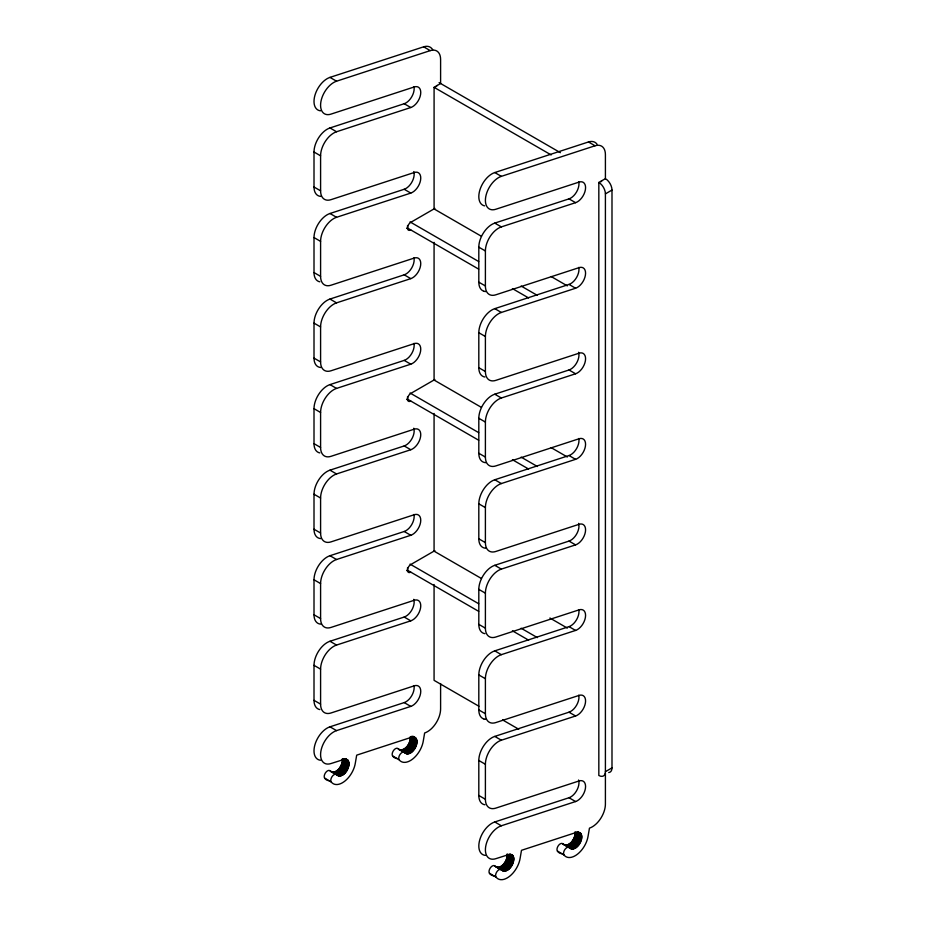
<?xml version="1.0" encoding="UTF-8"?>
<svg xmlns="http://www.w3.org/2000/svg" width="926" height="926" viewBox="0 0 926 926"><rect width="100%" height="100%" fill="white"/><g stroke="black" fill="none" stroke-linecap="round" stroke-linejoin="round"><path stroke-width="1.39" d="M407.544 570.277L407.544 567.742M407.544 399.164L407.544 396.641M407.544 228.062L407.544 225.527M434.074 584.503L434.074 680.355L478.916 706.237M605.419 178.66L598.833 182.457L598.833 775.479A9.306 5.371 59.9 0 0 605.419 771.671L611.993 767.874L611.993 190.061A9.306 5.371 60 0 0 605.419 178.66L605.407 154.642A18.613 10.753 -60 0 0 595.048 145.776L588.461 141.967L494.773 172.549A18.613 10.753 -60 0 0 479.865 190.05A18.613 10.753 -60 0 0 484.645 205.873M605.407 771.671L605.407 193.858A9.306 5.371 60 0 0 598.833 182.457M339.09 776.046L330.246 771.069C336.659 775.166 343.222 764.795 342.342 758.799L348.917 762.607C349.866 768.58 342.967 779.437 336.601 774.587A4.642 2.674 -60 0 0 333.534 775.039L332.712 775.803A4.642 2.674 -60 0 0 331.08 781.764L331.311 782.053A18.613 10.753 -60 0 0 339.101 784.195L340.722 783.627A18.613 10.753 -60 0 0 355.341 763.024L356.684 755.153L412.197 737.038C423.356 737.49 412.464 759.135 404.569 752.41A4.642 2.674 -60 0 0 400.298 754.077A4.642 2.674 -60 0 0 399.048 759.586L399.245 759.922A18.613 10.753 -60 0 0 412.799 758.938A18.613 10.753 -60 0 0 423.309 740.835L424.64 732.975A18.613 10.753 -60 0 0 440.602 708.911L440.602 683.562M399.789 749.933C406.317 750.396 410.774 742.49 410.299 736.621L416.885 740.43M496.128 877.2L489.31 873.114A4.642 2.674 -60 0 1 490.93 867.153L491.752 866.389A4.642 2.674 -60 0 1 494.831 865.937C501.186 870.787 508.096 859.93 507.147 853.946L513.722 857.754C514.671 863.726 507.772 874.584 501.406 869.745A4.642 2.674 -60 0 0 498.338 870.185L497.517 870.949A4.642 2.674 -60 0 0 495.896 876.91L496.128 877.2A18.613 10.753 -60 0 0 503.906 879.353L505.527 878.774A18.613 10.753 -60 0 0 520.146 858.17L521.488 850.311L577.002 832.196C588.16 832.636 577.268 854.281 569.374 847.568A4.642 2.674 -60 0 0 565.103 849.223A4.642 2.674 -60 0 0 563.853 854.733L564.05 855.068A18.613 10.753 -60 0 0 577.616 854.085A18.613 10.753 -60 0 0 588.114 835.993L589.457 828.133A18.613 10.753 -60 0 0 605.407 804.057L605.407 773.083M571.863 849.026L563.008 844.049C569.432 848.135 575.995 837.764 575.104 831.768L581.69 835.576M331.311 782.053L324.505 777.956A4.642 2.674 -60 0 1 326.126 772.006L326.947 771.242A4.642 2.674 -60 0 1 330.015 770.791L330.246 771.069M399.28 759.876L392.462 755.778A4.642 2.674 -60 0 1 393.712 750.28A4.642 2.674 -60 0 1 397.983 748.613L399.164 749.666M398.203 748.891L407.058 753.868M495.051 866.227L503.906 871.204M564.084 855.022L557.278 850.925A4.642 2.674 -60 0 1 558.517 845.426A4.642 2.674 -60 0 1 562.788 843.76L563.008 844.049M481.404 236.269L434.086 208.94L434.086 87.345L440.602 83.514L440.602 59.484A18.613 10.753 -60 0 0 430.243 50.617L423.657 46.821L329.969 77.39A18.613 10.753 -60 0 0 314.898 95.436A18.613 10.753 -60 0 0 320.535 110.819M434.896 208.408L410.785 222.333A4.653 2.685 -60 0 0 407.486 228.028A4.653 2.685 -60 0 1 406.641 228.398M605.407 193.858L611.993 190.061M434.896 379.51L410.785 393.434A4.653 2.685 -60 0 0 407.486 399.141A4.653 2.685 -60 0 1 406.641 399.5M434.896 550.623L410.785 564.547A4.653 2.685 -60 0 0 407.486 570.242A4.653 2.685 -60 0 1 406.641 570.601M348.917 762.607L347.609 759.899L345.016 759.088L330.952 763.556A18.613 10.753 -60 0 1 320.882 751.287A18.613 10.753 -60 0 1 336.543 730.614L410.785 706.399A11.633 6.713 -60 0 0 420.566 693.481A11.633 6.713 -60 0 0 414.281 685.807L330.952 712.997A18.613 10.753 -60 0 1 320.593 704.13L320.593 669.128A18.613 10.753 -60 0 1 336.543 645.063L410.785 620.837A11.633 6.713 -60 0 0 420.566 607.931A11.633 6.713 -60 0 0 414.281 600.256L330.952 627.446A18.613 10.753 -60 0 1 320.593 618.58L320.593 583.577A18.613 10.753 -60 0 1 336.543 559.512L410.785 535.286A11.633 6.713 -60 0 0 420.566 522.368A11.633 6.713 -60 0 0 414.281 514.706L330.952 541.895A18.613 10.753 -60 0 1 320.593 533.029L320.593 498.026A18.613 10.753 -60 0 1 336.543 473.962L410.785 449.735A11.633 6.713 -60 0 0 420.566 436.817A11.633 6.713 -60 0 0 414.281 429.155L330.952 456.344A18.613 10.753 -60 0 1 320.593 447.478L320.593 412.475A18.613 10.753 -60 0 1 336.543 388.411L410.785 364.184A11.633 6.713 -60 0 0 420.566 351.267A11.633 6.713 -60 0 0 414.281 343.604L330.952 370.794A18.613 10.753 -60 0 1 320.593 361.916L320.593 326.924A18.613 10.753 -60 0 1 336.543 302.86L410.785 278.633A11.633 6.713 -60 0 0 420.566 265.716A11.633 6.713 -60 0 0 414.281 258.041L330.952 285.231A18.613 10.753 -60 0 1 320.593 276.365L320.593 241.373A18.613 10.753 -60 0 1 336.543 217.297L410.785 193.083A11.633 6.713 -60 0 0 420.566 180.165A11.633 6.713 -60 0 0 414.281 172.491L330.952 199.68A18.613 10.753 -60 0 1 320.593 190.814L320.593 155.811A18.613 10.753 -60 0 1 336.543 131.747L410.785 107.52A11.633 6.713 -60 0 0 420.566 94.614A11.633 6.713 -60 0 0 414.281 86.94L330.952 114.129A18.613 10.753 -60 0 1 320.882 101.86A18.613 10.753 -60 0 1 336.543 81.199L430.243 50.617M320.709 196.393A18.613 10.753 -60 0 1 314.007 187.017L314.007 152.014A18.613 10.753 -60 0 1 329.969 127.95L404.199 103.724A11.633 6.713 -60 0 0 413.968 86.708M319.806 281.817A18.613 10.753 -60 0 1 314.007 272.568L314.007 237.565A18.613 10.753 -60 0 1 329.969 213.501L404.199 189.274A11.633 6.713 -60 0 0 413.783 171.565M513.722 857.754L512.414 855.045L509.821 854.235L495.757 858.703A18.613 10.753 -60 0 1 485.699 846.433A18.613 10.753 -60 0 1 501.36 825.772L575.59 801.546A11.633 6.713 -60 0 0 585.382 788.628A11.633 6.713 -60 0 0 579.086 780.954L495.757 808.143A18.613 10.753 -60 0 1 485.398 799.277L485.398 764.286A18.613 10.753 -60 0 1 501.36 740.21L575.59 715.995A11.633 6.713 -60 0 0 585.382 703.077A11.633 6.713 -60 0 0 579.086 695.403L495.757 722.593A18.613 10.753 -60 0 1 485.398 713.726L485.398 678.723A18.613 10.753 -60 0 1 501.36 654.659L575.59 630.432A11.633 6.713 -60 0 0 585.382 617.526A11.633 6.713 -60 0 0 579.086 609.852L495.757 637.042A18.613 10.753 -60 0 1 485.398 628.175L485.398 593.172A18.613 10.753 -60 0 1 501.36 569.108L575.59 544.882A11.633 6.713 -60 0 0 585.382 531.964A11.633 6.713 -60 0 0 579.086 524.301L495.757 551.491A18.613 10.753 -60 0 1 485.398 542.624L485.398 507.622A18.613 10.753 -60 0 1 501.36 483.557L575.59 459.331A11.633 6.713 -60 0 0 585.382 446.413A11.633 6.713 -60 0 0 579.086 438.75L495.757 465.94A18.613 10.753 -60 0 1 485.398 457.074L485.398 422.071A18.613 10.753 -60 0 1 501.36 398.006L575.59 373.78A11.633 6.713 -60 0 0 585.382 360.862A11.633 6.713 -60 0 0 579.086 353.188L495.757 380.389A18.613 10.753 -60 0 1 485.398 371.511L485.398 336.52A18.613 10.753 -60 0 1 501.36 312.456L575.59 288.229A11.633 6.713 -60 0 0 585.382 275.311A11.633 6.713 -60 0 0 579.086 267.637L495.757 294.827A18.613 10.753 -60 0 1 485.398 285.96L485.398 250.969A18.613 10.753 -60 0 1 501.36 226.893L575.59 202.678A11.633 6.713 -60 0 0 585.382 189.761A11.633 6.713 -60 0 0 579.086 182.086L495.757 209.276A18.613 10.753 -60 0 1 485.699 197.006A18.613 10.753 -60 0 1 501.36 176.345L595.048 145.776M483.742 291.181A18.613 10.753 -60 0 1 478.811 282.164L478.811 247.161A18.613 10.753 -60 0 1 494.773 223.097L569.004 198.87A11.633 6.713 -60 0 0 578.785 181.855M320.709 367.495A18.613 10.753 -60 0 1 314.007 358.119L314.007 323.128A18.613 10.753 -60 0 1 329.969 299.052L404.199 274.825A11.633 6.713 -60 0 0 413.968 257.81M484.911 377.021A18.613 10.753 -60 0 1 478.811 367.715L478.811 332.723A18.613 10.753 -60 0 1 494.773 308.647L569.004 284.421A11.633 6.713 -60 0 0 578.785 267.406M319.806 452.918A18.613 10.753 -60 0 1 314.007 443.67L314.007 408.679A18.613 10.753 -60 0 1 329.969 384.603L404.199 360.388A11.633 6.713 -60 0 0 413.968 343.361M485.837 462.664A18.613 10.753 -60 0 1 478.811 453.265L478.811 418.274A18.613 10.753 -60 0 1 494.773 394.198L569.004 369.983A11.633 6.713 -60 0 0 578.588 352.274M320.709 538.596A18.613 10.753 -60 0 1 314.007 529.221L314.007 494.229A18.613 10.753 -60 0 1 329.969 470.165L404.199 445.938A11.633 6.713 -60 0 0 413.783 428.229M485.837 548.215A18.613 10.753 -60 0 1 478.811 538.816L478.811 503.825A18.613 10.753 -60 0 1 494.773 479.761L569.004 455.534A11.633 6.713 -60 0 0 578.785 438.507M320.709 624.147A18.613 10.753 -60 0 1 314.007 614.783L314.007 579.78A18.613 10.753 -60 0 1 329.969 555.716L404.199 531.489A11.633 6.713 -60 0 0 413.968 514.474M484.911 633.673A18.613 10.753 -60 0 1 478.811 624.379L478.811 589.376A18.613 10.753 -60 0 1 494.773 565.311L569.004 541.085A11.633 6.713 -60 0 0 578.588 523.375M319.806 709.582A18.613 10.753 -60 0 1 314.007 700.334L314.007 665.331A18.613 10.753 -60 0 1 329.969 641.267L404.199 617.04A11.633 6.713 -60 0 0 413.783 599.33M483.742 718.946A18.613 10.753 -60 0 1 478.811 709.929L478.811 674.927A18.613 10.753 -60 0 1 494.773 650.862L569.004 626.636A11.633 6.713 -60 0 0 578.785 609.621M320.535 760.246A18.613 10.753 -60 0 1 314.898 744.851A18.613 10.753 -60 0 1 329.969 726.817L404.199 702.591A11.633 6.713 -60 0 0 413.968 685.576M484.911 804.787A18.613 10.753 -60 0 1 478.811 795.48L478.811 760.477A18.613 10.753 -60 0 1 494.773 736.413L569.004 712.187A11.633 6.713 -60 0 0 578.785 695.171M485.34 855.392A18.613 10.753 -60 0 1 479.714 840.009A18.613 10.753 -60 0 1 494.773 821.964L569.004 797.737A11.633 6.713 -60 0 0 578.588 780.028M439.086 82.634L560.392 152.674M434.086 87.345L551.155 154.931M404.199 103.724L410.785 107.52M569.004 198.87L575.59 202.678M329.969 77.39L336.543 81.199M494.773 172.549L501.36 176.345M329.969 127.95L336.543 131.747M494.773 223.097L501.36 226.893M404.199 189.274L410.785 193.083M569.004 284.421L575.59 288.229M551.155 276.538L567.337 285.879M314.007 152.014L320.593 155.811M478.811 247.161L485.398 250.969M410.044 221.904L478.696 261.526M521.13 286.03L537.358 295.394M478.684 269.13L407.486 228.028A4.653 2.685 -60 0 0 410.785 229.937M512.391 288.588L528.619 297.952M314.007 187.017L320.593 190.814M478.811 282.164L485.398 285.96M329.969 213.501L336.543 217.297M494.773 308.647L501.36 312.456M404.199 274.825L410.785 278.633M569.004 369.983L575.59 373.78M314.007 237.565L320.593 241.373M478.811 332.723L485.398 336.52M314.007 272.568L320.593 276.365M478.811 367.715L485.398 371.511M329.969 299.052L336.543 302.86M494.773 394.198L501.36 398.006M404.199 360.388L410.785 364.184M569.004 455.534L575.59 459.331M481.404 407.371L434.086 380.054L434.074 242.357M551.155 447.64L567.337 456.993M314.007 323.128L320.593 326.924M478.811 418.274L485.398 422.071M410.044 393.006L478.696 432.639M521.13 457.131L537.358 466.496M478.684 440.232L407.486 399.141A4.653 2.685 -60 0 0 410.785 401.039M512.391 459.69L528.619 469.054M314.007 358.119L320.593 361.916M478.811 453.265L485.398 457.074M329.969 384.603L336.543 388.411M494.773 479.761L501.36 483.557M404.199 445.938L410.785 449.735M569.004 541.085L575.59 544.882M314.007 408.679L320.593 412.475M478.811 503.825L485.398 507.622M314.007 443.67L320.593 447.478M478.811 538.816L485.398 542.624M329.969 470.165L336.543 473.962M494.773 565.311L501.36 569.108M404.199 531.489L410.785 535.286M569.004 626.636L575.59 630.432M481.404 578.484L434.074 551.155L434.074 413.471M549.905 618.024L567.337 628.094M314.007 494.229L320.593 498.026M478.811 589.376L485.398 593.172M410.044 564.119L478.696 603.74M521.13 628.233L537.358 637.609M478.684 611.345L407.486 570.242A4.653 2.685 -60 0 0 410.785 572.141M512.391 630.791L528.619 640.155M314.007 529.221L320.593 533.029M478.811 624.379L485.398 628.175M329.969 555.716L336.543 559.512M494.773 650.862L501.36 654.659M404.199 617.04L410.785 620.837M569.004 712.187L575.59 715.995M314.007 579.78L320.593 583.577M478.811 674.927L485.398 678.723M502.575 719.907L518.768 729.248M314.007 614.783L320.593 618.58M478.811 709.929L485.398 713.726M329.969 641.267L336.543 645.063M494.773 736.413L501.36 740.21M404.199 702.591L410.785 706.399M569.004 797.737L575.59 801.546M314.007 665.331L320.593 669.128M478.811 760.477L485.398 764.286M413.378 736.448L415.566 737.721M412.741 736.332L416.04 738.242M578.657 832.115L580.845 833.388M412.024 736.332L416.411 738.867M577.928 832.115L581.227 834.013M411.213 736.436L416.7 739.596M577.118 832.219L581.505 834.743M410.38 737.524L416.966 741.332M575.185 832.671L581.771 836.479M410.357 738.497L416.943 742.293M575.173 833.643L581.748 837.44M410.23 739.515L416.816 743.312M575.046 834.662L581.621 838.458M410.01 740.557L416.584 744.365M574.815 835.703L581.401 839.512M409.686 741.622L416.26 745.43M574.49 836.768L581.077 840.577M409.269 742.687L415.843 746.495M574.074 837.833L580.648 841.641M408.76 743.74L415.346 747.537M573.564 838.887L580.151 842.683M408.181 744.747L414.755 748.555M572.986 839.894L579.572 843.702M407.521 745.719L414.107 749.516M572.337 840.866L578.912 844.662M406.815 746.611L413.401 750.419M571.62 841.757L578.206 845.565M406.063 747.432L412.637 751.229M570.867 842.579L577.454 846.387M405.264 748.162L411.85 751.958M570.08 843.308L576.655 847.105M404.454 748.787L411.028 752.583M569.259 843.933L575.845 847.73M403.62 749.296L410.206 753.093M568.437 844.443L575.011 848.239M402.798 749.69L409.385 753.486M567.615 844.836L574.189 848.633M402 749.944L408.574 753.752M566.805 845.091L573.379 848.899M401.213 750.072L407.799 753.88M566.029 845.23L572.604 849.026M314.007 700.334L320.593 704.13M398.62 749.273L406.375 753.741M478.811 795.48L485.398 799.277M563.425 844.419L571.18 848.887M329.969 726.817L336.543 730.614M494.773 821.964L501.36 825.772M345.41 758.625L347.609 759.899M345.884 759.146L348.072 760.42M510.689 854.293L512.877 855.566M345.166 759.146L348.454 761.045M509.971 854.293L513.259 856.191M343.245 758.614L348.732 761.774M509.15 854.397L513.548 856.932M342.423 759.702L348.998 763.51M507.228 854.848L513.803 858.657M342.4 760.674L348.975 764.471M507.205 855.821L513.791 859.617M342.273 761.693L348.847 765.489M507.078 856.839L513.664 860.636M342.041 762.735L348.627 766.543M506.846 857.881L513.432 861.689M341.717 763.8L348.303 767.608M506.522 858.946L513.108 862.754M341.3 764.864L347.887 768.673M506.105 860.011L512.691 863.819M340.791 765.918L347.377 769.714M505.608 861.064L512.182 864.861M340.212 766.925L346.799 770.733M505.017 862.071L511.603 865.879M339.564 767.897L346.139 771.694M504.369 863.044L510.955 866.84M338.858 768.788L345.433 772.597M503.663 863.935L510.238 867.743M338.094 769.61L344.68 773.407M502.899 864.757L509.485 868.565M337.307 770.339L343.882 774.136M502.112 865.486L508.698 869.283M336.485 770.964L343.071 774.761M501.29 866.111L507.876 869.908M335.663 771.474L342.238 775.27M500.468 866.62L507.054 870.417M334.842 771.867L341.416 775.664M499.646 867.014L506.233 870.81M334.031 772.122L340.618 775.93M498.836 867.268L505.422 871.077M333.256 772.261L339.83 776.057M498.061 867.407L504.647 871.204M330.651 771.451L338.407 775.919M495.468 866.597L503.223 871.065M611.993 767.874A9.306 5.371 60 0 1 608.706 772.55M600.962 181.785A2.327 1.343 -60 0 1 602.12 180.558M436.146 86.639A2.327 1.343 -60 0 1 437.315 85.412M423.657 46.821A18.613 10.753 -60 0 1 431.701 48.407M432.234 49.066A18.613 10.753 -60 0 1 432.697 49.807M397.416 758.579A18.613 10.753 -60 0 1 392.659 756.125M329.459 780.757A18.613 10.753 -60 0 1 324.702 778.303M588.461 141.967A18.613 10.753 -60 0 1 597.038 144.213M485.837 719.317A18.613 10.753 -60 0 1 484.032 719.027M485.837 291.551A18.613 10.753 -60 0 1 484.032 291.273M562.232 853.726A18.613 10.753 -60 0 1 557.475 851.272M494.264 875.903A18.613 10.753 -60 0 1 489.507 873.45"/></g></svg>
